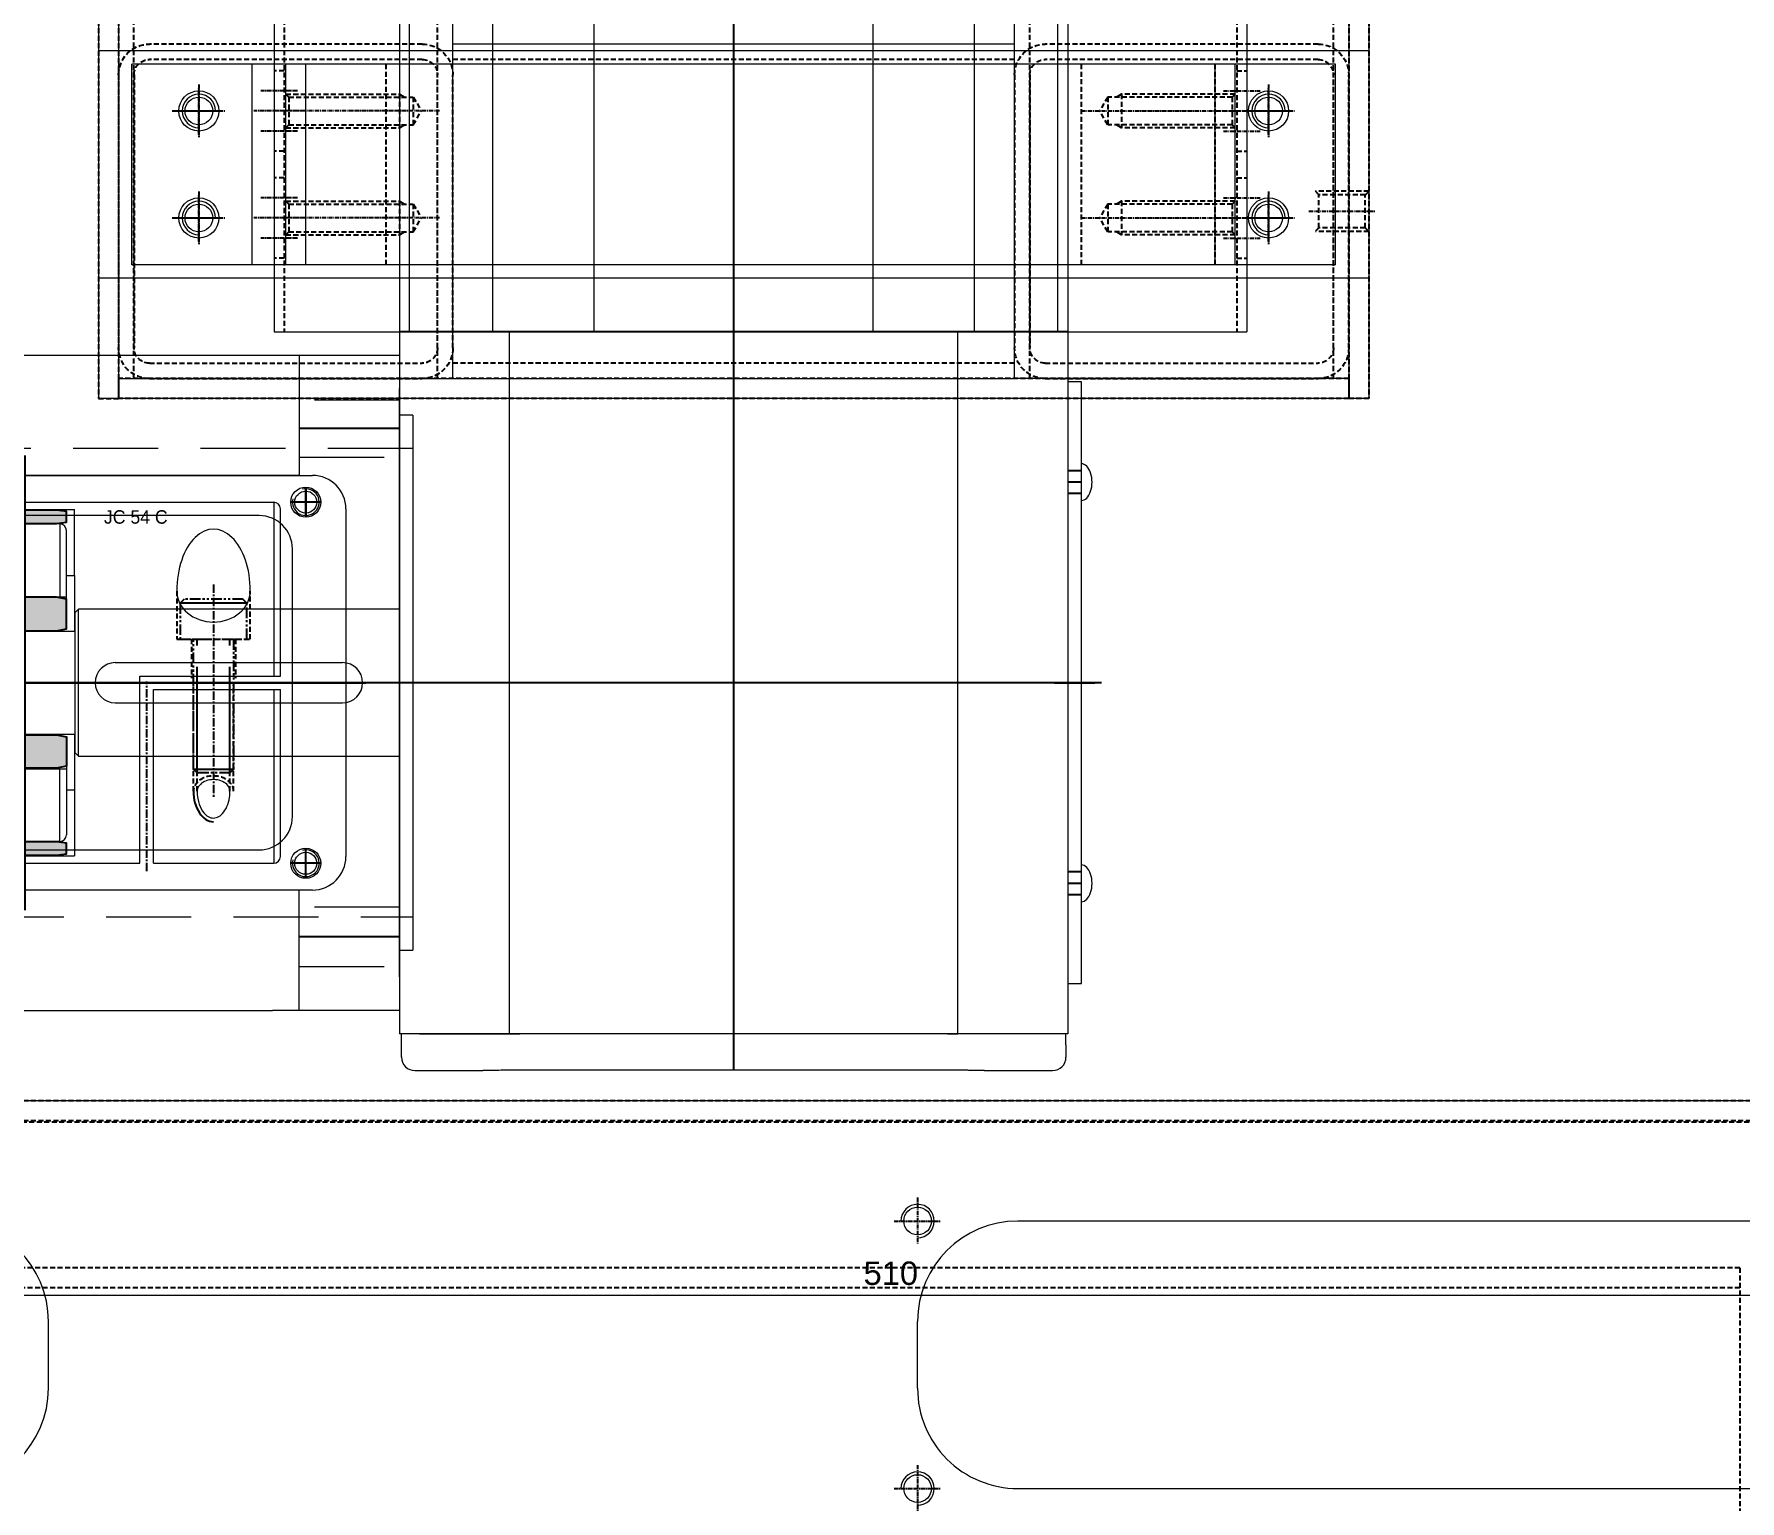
# Model space of a CAD drawing. Header units: millimetres. Extents: x -32759 to 129432, y 390 to 54305.
# Drawn here: x 12254.2 to 12509.4, y 24307.1 to 24526.4 of the extents above; entities that cross this region are included whole.
import ezdxf

# ---------------------------------------------------------------- set-up
doc = ezdxf.new("R2010")
doc.units = ezdxf.units.MM
for name, pattern in [('CENTER', [2, 1.25, -0.25, 0.25, -0.25]), ('DASHED', [19.05, 12.7, -6.35]), ('HIDDEN', [0.375, 0.25, -0.125]), ('PHANTOM2', [31.75, 15.875, -3.175, 3.175, -3.175, 3.175, -3.175])]:
    doc.linetypes.add(name, pattern=pattern)
for name, color, linetype in [('1', 20, 'Continuous'), ('2', 2, 'DASHED'), ('5', 40, 'Continuous'), ('BOM', 6, 'Continuous'), ('CENTER', 1, 'CENTER'), ('CL', 1, 'CENTER'), ('HIDDEN', 2, 'HIDDEN'), ('HL', 2, 'HIDDEN'), ('PHANTOM', 4, 'PHANTOM2'), ('THIN', 3, 'Continuous')]:
    doc.layers.add(name, color=color, linetype=linetype)
doc.layers.add('_BODY', color=7, linetype='Continuous', lineweight=13)
doc.styles.add('H', font='')
doc.styles.get("Standard").update_dxf_attribs({"font": 'arial.ttf'})
doc.styles.get('H').set_extended_font_data('Dotum')
doc.dimstyles.new('AM_ISO$0', dxfattribs={"dimtxt": 3.5, "dimasz": 3.5, "dimexe": 1, "dimexo": 1, "dimgap": 1.5, "dimtad": 1, "dimdsep": 46, "dimtxsty": 'Standard', "dimcen": 0, "dimclrd": 256, "dimclre": 256, "dimclrt": 2, "dimadec": 0, "dimazin": 2, "dimtp": 0.1, "dimtm": 0.1, "dimtfac": 0.71, "dimtdec": 3, "dimtmove": 0, "dimatfit": 3, "dimfxl": 1, "dimlwd": -1, "dimlwe": -1, "dimarcsym": 1})

# ---------------------------------------------------------------- blocks, each defined once
blk = doc.blocks.new('y8ll')
at = {"ltscale": 0.5}
blk.add_line((205707.54, 29814.07), (206532.54, 29814.07), dxfattribs=at)
at = {"layer": 'HL', "ltscale": 3}
blk.add_line((205707.54, 29817.27), (206532.54, 29817.27), dxfattribs=at)
blk = doc.blocks.new('78544')
at = {"color": 0, "rotation": 90}
blk.add_blockref('y8ll', (220713.38, -183563.49), dxfattribs=at)
blk = doc.blocks.new('t7uw3rw')
at = {"ltscale": 0.5}
for p, q in [((207285.87, 18593.09), (206935.87, 18593.09)), ((206935.87, 18593.09), (206935.87, 18518.09)), ((207285.87, 18593.09), (207285.87, 18518.09)), ((206935.87, 18518.09), (207285.87, 18518.09))]:
    blk.add_line(p, q, dxfattribs=at)
at = {"layer": 'HL', "ltscale": 3}
for p, q in [((206935.87, 18589.89), (207285.87, 18589.89)), ((206935.87, 18521.29), (207285.87, 18521.29))]:
    blk.add_line(p, q, dxfattribs=at)
blk = doc.blocks.new('574534')
at = {"rotation": 90}
blk.add_blockref('t7uw3rw', (211506.91, -187631.41), dxfattribs=at)
blk = doc.blocks.new('5673Q')
at = {"ltscale": 0.5}
blk.add_circle((205056.21, 17552.23), 2.07, dxfattribs=at)
at = {"color": 1, "ltscale": 0.5}
blk.add_arc((205056.21, 17552.23), 2.5, 270, 180, dxfattribs=at)
at = {"layer": 'CL', "ltscale": 0.5}
for p, q in [((205056.21, 17555.73), (205056.21, 17548.73)), ((205052.71, 17552.23), (205059.71, 17552.23))]:
    blk.add_line(p, q, dxfattribs=at)
blk = doc.blocks.new('54YR2R2')
at = {"ltscale": 0.5}
for p, q in [((203985.8, 16314.44), (203985.8, 16504.44)), ((205405.8, 16504.44), (203985.8, 16504.44)), ((204003.8, 16314.44), (204003.8, 16504.44)), ((204037.8, 16314.44), (204037.8, 16504.44)), ((205405.8, 16314.44), (203985.8, 16314.44))]:
    blk.add_line(p, q, dxfattribs=at)
for p in [(-1043.41, -1062.79), (-1027.41, -1062.79), (-1043.41, -1222.79), (-1027.41, -1222.79)]:
    blk.add_blockref('5673Q', p)
blk = doc.blocks.new('57WERWR')
at = {"ltscale": 0.5}
for p, q in [((217010.53, 14888.67), (215596.53, 14888.67)), ((215596.53, 14888.67), (215596.53, 14838.67)), ((215596.53, 14838.67), (217010.53, 14838.67))]:
    blk.add_line(p, q, dxfattribs=at)
at = {"layer": 'HL', "ltscale": 3}
for p, q in [((215596.53, 14886.37), (217010.53, 14886.37)), ((215596.53, 14840.97), (217010.53, 14840.97))]:
    blk.add_line(p, q, dxfattribs=at)
blk = doc.blocks.new('57WTEWR')
at = {"ltscale": 0.5}
for p, q in [((207561.59, 18318.75), (207477.59, 18318.75)), ((207477.59, 18318.75), (207477.59, 18268.75)), ((207561.59, 18318.75), (207561.59, 18268.75)), ((207477.59, 18268.75), (207561.59, 18268.75))]:
    blk.add_line(p, q, dxfattribs=at)
at = {"layer": 'HL', "ltscale": 3}
for p, q in [((207477.59, 18316.45), (207561.59, 18316.45)), ((207477.59, 18271.05), (207561.59, 18271.05))]:
    blk.add_line(p, q, dxfattribs=at)
blk = doc.blocks.new('56e43')
at = {"layer": 'HL', "ltscale": 3}
for p, q in [((237551.98, 2183.25), (237592.78, 2183.25)), ((237551.98, 2180.95), (237592.78, 2180.95)), ((237547.38, 2137.85), (237547.38, 2178.65)), ((237549.68, 2137.85), (237549.68, 2178.65)), ((237595.08, 2178.65), (237595.08, 2137.85)), ((237597.38, 2178.65), (237597.38, 2137.85)), ((237592.78, 2135.55), (237551.98, 2135.55)), ((237592.78, 2133.25), (237551.98, 2133.25))]:
    blk.add_line(p, q, dxfattribs=at)
for centre, radius, start, end in [((237551.98, 2178.65), 4.6, 90, 180), ((237592.78, 2178.65), 4.6, 0, 90), ((237551.98, 2178.65), 2.3, 90, 180), ((237592.78, 2178.65), 2.3, 0, 90), ((237551.98, 2137.85), 4.6, 180, 270), ((237551.98, 2137.85), 2.3, 180, 270), ((237592.78, 2137.85), 4.6, 270, 0), ((237592.78, 2137.85), 2.3, 270, 0)]:
    blk.add_arc(centre, radius, start, end, dxfattribs=at)
blk = doc.blocks.new('R6UERE')
at = {"layer": 'HL', "ltscale": 3}
for p, q in [((203985.8, 14654.93), (203985.8, 14657.93)), ((205405.8, 14657.93), (203985.8, 14657.93)), ((205405.8, 14654.93), (203985.8, 14654.93))]:
    blk.add_line(p, q, dxfattribs=at)
blk = doc.blocks.new('ETYWQQR')
at = {"layer": 'HL', "ltscale": 3}
for p, q in [((205745.26, 14654.93), (205745.26, 14657.93)), ((205745.26, 14657.93), (205929.26, 14657.93)), ((205929.26, 14654.93), (205929.26, 14657.93)), ((205745.26, 14654.93), (205929.26, 14654.93))]:
    blk.add_line(p, q, dxfattribs=at)
blk = doc.blocks.new('yiwerw')
at = {"layer": 'CL', "ltscale": 0.5}
blk.add_line((240924.09, 36676.37), (240914.09, 36676.37), dxfattribs=at)
at = {"layer": 'HL', "ltscale": 3}
for p, q in [((240915.09, 36679.37), (240915.63, 36678.83)), ((240915.09, 36679.37), (240923.09, 36679.37)), ((240915.63, 36678.83), (240915.63, 36673.92)), ((240915.63, 36678.83), (240922.55, 36678.83)), ((240922.55, 36678.83), (240923.09, 36679.37)), ((240922.55, 36678.83), (240922.55, 36673.92)), ((240915.09, 36673.37), (240915.63, 36673.92)), ((240915.63, 36673.92), (240922.55, 36673.92)), ((240922.55, 36673.92), (240923.09, 36673.37)), ((240915.09, 36673.37), (240923.09, 36673.37))]:
    blk.add_line(p, q, dxfattribs=at)
blk = doc.blocks.new('56WERWER')
at = {"rotation": 90}
blk.add_blockref('yiwerw', (240690.17, -226260.16), dxfattribs=at)
blk.add_blockref('R6UERE', (0, 0))
blk = doc.blocks.new('56ERQR')
for name, p in [('54YR2R2', (0, -193.75)), ('57WERWR', (-11607.74, 1419.03)), ('56WERWER', (0, 1465.76))]:
    blk.add_blockref(name, p)
at = {"xscale": -1, "rotation": 180}
for name, p in [('R6UERE', (0, 30965.62)), ('57WERWR', (-11607.74, 31012.36))]:
    blk.add_blockref(name, p, dxfattribs=at)
at = {"rotation": 90}
for name, p in [('ETYWQQR', (218643.73, -189621.57)), ('57WTEWR', (222307.54, -191303.9))]:
    blk.add_blockref(name, p, dxfattribs=at)
at = {"color": 0, "xscale": -1}
for p in [(441586.17, 14124.44), (441586.17, 13990.44)]:
    blk.add_blockref('56e43', p, dxfattribs=at)
blk = doc.blocks.new('t8reey')
at = {"layer": 'CL', "ltscale": 0.5}
blk.add_line((315050.84, 26049.8), (315025.84, 26049.8), dxfattribs=at)
at = {"layer": 'HL', "ltscale": 3}
for p, q in [((315027.84, 26052.3), (315028.27, 26051.87)), ((315027.84, 26052.3), (315044.84, 26052.3)), ((315044.84, 26052.3), (315044.84, 26047.3)), ((315044.84, 26052.3), (315045.59, 26051.87)), ((315028.27, 26051.87), (315028.27, 26047.73)), ((315028.27, 26051.87), (315046.9, 26051.87)), ((315046.9, 26051.87), (315046.9, 26047.73)), ((315046.9, 26051.87), (315048.1, 26049.8)), ((315046.9, 26047.73), (315048.1, 26049.8)), ((315027.84, 26047.3), (315028.27, 26047.73)), ((315027.84, 26047.3), (315044.84, 26047.3)), ((315028.27, 26047.73), (315046.9, 26047.73)), ((315044.84, 26047.3), (315045.59, 26047.73))]:
    blk.add_line(p, q, dxfattribs=at)
blk = doc.blocks.new('ue4tet')
at = {"ltscale": 0.5}
blk.add_circle((255364.4, 53641.82), 3, dxfattribs=at)
at = {"layer": 'CL', "ltscale": 0.5}
for p, q in [((255364.4, 53637.85), (255364.4, 53645.8)), ((255368.37, 53641.82), (255360.42, 53641.82))]:
    blk.add_line(p, q, dxfattribs=at)
blk = doc.blocks.new('iee')
at = {"ltscale": 0.5}
for p, q in [((255199.4, 53648.82), (255199.4, 53618.82)), ((255199.4, 53648.82), (255379.4, 53648.82)), ((255214.4, 53648.82), (255214.4, 53618.82)), ((255217.4, 53648.82), (255217.4, 53618.82)), ((255353.4, 53648.82), (255353.4, 53618.82)), ((255356.4, 53648.82), (255356.4, 53618.82)), ((255361.4, 53648.82), (255361.4, 53618.82)), ((255379.4, 53648.82), (255379.4, 53618.82)), ((255199.4, 53618.82), (255379.4, 53618.82))]:
    blk.add_line(p, q, dxfattribs=at)
at = {"layer": 'HL', "ltscale": 3}
for p, q in [((255217.4, 53648.82), (255217.4, 53618.82)), ((255237.4, 53648.82), (255237.4, 53618.82)), ((255341.4, 53648.82), (255341.4, 53618.82))]:
    blk.add_line(p, q, dxfattribs=at)
for p in [(-155, 0), (5, 0), (-155, -16), (5, -16)]:
    blk.add_blockref('ue4tet', p)
at = {"xscale": -1, "rotation": 180}
for p in [(-59813.44, 79691.62), (-59813.44, 79675.62)]:
    blk.add_blockref('t8reey', p, dxfattribs=at)
at = {"rotation": 180}
for p in [(570384.23, 79691.62), (570384.23, 79675.62)]:
    blk.add_blockref('t8reey', p, dxfattribs=at)
blk = doc.blocks.new('A$C07ED7985')
at = {"color": 6, "linetype": 'Continuous', "lineweight": 15}
for p, q in [((9, 120), (9, 118)), ((9, 120), (89, 120)), ((89, 118), (89, 120)), ((0, 103), (0, 118)), ((0, 118), (5, 118)), ((93, 118), (5, 118)), ((93, 118), (98, 118)), ((98, 118), (98, 103)), ((0, 103), (5, 103)), ((0, 99), (0, 103)), ((5, 103), (18, 103)), ((18, 103), (18, 20)), ((93, 103), (80, 103)), ((80, 103), (80, 20)), ((98, 103), (93, 103)), ((98, 103), (98, 99)), ((69, 102), (29, 102)), ((0, 24), (0, 99)), ((24, 97), (24, 27)), ((74, 27), (74, 97)), ((98, 24), (98, 99)), ((0, 20), (0, 24)), ((98, 24), (98, 20)), ((29, 22), (69, 22)), ((0, 5), (0, 20)), ((5, 20), (0, 20)), ((18, 20), (5, 20)), ((80, 20), (93, 20)), ((93, 20), (98, 20)), ((98, 20), (98, 5)), ((5, 5), (0, 5)), ((93, 5), (5, 5)), ((98, 5), (93, 5))]:
    blk.add_line(p, q, dxfattribs=at)
for centre in [(22, 104), (76, 104), (22, 20), (76, 20)]:
    blk.add_circle(centre, 1.65, dxfattribs=at)
for centre, start, end in [((29, 97), 90, 180), ((69, 97), 0, 90), ((29, 27), 180, 270), ((69, 27), 270, 0)]:
    blk.add_arc(centre, 5, start, end, dxfattribs=at)
at = {"layer": '1'}
for p, q in [((49, 125), (49, 0)), ((11, 118), (11, 103)), ((87, 118), (87, 103)), ((22, 106), (22, 102)), ((76, 106), (76, 102)), ((24, 104), (20, 104)), ((78, 104), (74, 104)), ((22, 22), (22, 18)), ((76, 22), (76, 18)), ((24, 20), (20, 20)), ((78, 20), (74, 20))]:
    blk.add_line(p, q, dxfattribs=at)
at = {"layer": '2', "lineweight": 0}
for p, q in [((14, 120), (14, 17)), ((84, 17), (84, 120)), ((6.75, 118), (6.75, 103)), ((15.25, 103), (15.25, 118)), ((82.55, 118), (82.55, 103)), ((91.45, 103), (91.45, 118)), ((89, 17), (9, 17)), ((9, 17), (9, 5)), ((89, 5), (89, 17))]:
    blk.add_line(p, q, dxfattribs=at)
at = {"layer": '5', "lineweight": 0}
for centre in [(22, 104), (76, 104), (22, 20), (76, 20)]:
    blk.add_arc(centre, 2, 255, 195, dxfattribs=at)
blk = doc.blocks.new('A$C09315D85')
at = {"color": 3}
for p, q in [((8, 65), (94, 65)), ((3, 8), (3, 60)), ((99, 60), (99, 8)), ((94, 3), (8, 3))]:
    blk.add_line(p, q, dxfattribs=at)
for centre in [(9, 61), (93, 61), (9, 7), (93, 7)]:
    blk.add_circle(centre, 2.25, dxfattribs=at)
for centre, start, end in [((8, 60), 90, 180), ((94, 60), 0, 90), ((8, 8), 180, 270), ((94, 8), 270, 0)]:
    blk.add_arc(centre, 5, start, end, dxfattribs=at)
at = {"layer": '1'}
for p, q in [((51, 68), (51, 0)), ((9, 63.25), (9, 58.75)), ((93, 63.25), (93, 58.75)), ((6.75, 61), (11.25, 61)), ((95.25, 61), (90.75, 61)), ((102, 34), (0, 34)), ((9, 4.75), (9, 9.25)), ((93, 4.75), (93, 9.25)), ((6.75, 7), (11.25, 7)), ((95.25, 7), (90.75, 7))]:
    blk.add_line(p, q, dxfattribs=at)
blk = doc.blocks.new('JO COUPLING_JC54C')
at = {"linetype": 'Continuous'}
h = blk.add_hatch(color=2, dxfattribs=at)
h.paths.add_polyline_path([(14480.63, 1925.81), (14479.13, 1925.61), (14479.13, 1924.01), (14480.63, 1923.81), (14491.63, 1923.81), (14493.13, 1924.01), (14493.13, 1925.61), (14491.63, 1925.81)])
h.paths.add_polyline_path([(14480.63, 1912.78), (14479.13, 1912.48), (14479.13, 1908.08), (14480.63, 1907.78), (14491.63, 1907.78), (14493.13, 1908.08), (14493.13, 1912.48), (14491.63, 1912.78)])
h.paths.add_polyline_path([(14491.63, 1887.22), (14493.13, 1887.52), (14493.13, 1891.92), (14491.63, 1892.22), (14480.63, 1892.22), (14479.13, 1891.92), (14479.13, 1887.52), (14480.63, 1887.22)])
h.paths.add_polyline_path([(14480.63, 1876.19), (14479.13, 1875.99), (14479.13, 1874.39), (14480.63, 1874.19), (14491.63, 1874.19), (14493.13, 1874.39), (14493.13, 1875.99), (14491.63, 1876.19)])
for p, q in [((14448.13, 1927), (14448.13, 1900)), ((14477.93, 1927), (14448.13, 1927)), ((14477.93, 1923.74), (14477.93, 1927)), ((14480.13, 1927), (14480.13, 1925.88)), ((14480.13, 1927), (14524.13, 1927)), ((14524.13, 1927), (14524.13, 1901)), ((14447.13, 1900), (14447.13, 1926)), ((14479.13, 1923.74), (14479.13, 1926)), ((14479.13, 1925.88), (14494.33, 1925.88)), ((14494.33, 1916.04), (14494.33, 1925.88)), ((14525.13, 1901), (14525.13, 1926)), ((14492.13, 1923.74), (14477.93, 1923.74)), ((14492.13, 1923.74), (14492.13, 1912.86)), ((14493.13, 1912.49), (14493.13, 1922.74)), ((14493.13, 1916.04), (14494.33, 1916.04)), ((14494.33, 1916.04), (14494.33, 1907.69)), ((14477.93, 1912.86), (14493.13, 1912.86)), ((14477.93, 1909.52), (14477.93, 1912.86)), ((14477.93, 1909.52), (14477.93, 1900)), ((14479.13, 1909.52), (14477.93, 1909.52)), ((14479.13, 1893.31), (14479.13, 1906.69)), ((14480.13, 1907.69), (14494.33, 1907.69)), ((14504.13, 1873), (14504.13, 1901)), ((14504.13, 1901), (14525.13, 1901)), ((14447.13, 1874), (14447.13, 1900)), ((14448.13, 1900), (14448.13, 1873)), ((14477.93, 1890.48), (14477.93, 1900)), ((14506.13, 1873), (14506.13, 1899)), ((14506.13, 1899), (14525.13, 1899)), ((14524.13, 1899), (14524.13, 1873)), ((14525.13, 1874), (14525.13, 1899)), ((14480.13, 1892.31), (14494.33, 1892.31)), ((14494.33, 1892.31), (14494.33, 1883.96)), ((14477.93, 1890.48), (14477.93, 1887.14)), ((14479.13, 1890.48), (14477.93, 1890.48)), ((14477.93, 1887.14), (14493.13, 1887.14)), ((14492.13, 1876.26), (14492.13, 1887.14)), ((14493.13, 1887.52), (14493.13, 1877.26)), ((14493.13, 1883.96), (14494.33, 1883.96)), ((14494.33, 1883.96), (14494.33, 1874.12)), ((14492.13, 1876.26), (14477.93, 1876.26)), ((14477.93, 1876.26), (14477.93, 1873)), ((14479.13, 1876.26), (14479.13, 1874)), ((14477.93, 1873), (14448.13, 1873)), ((14479.13, 1874.12), (14494.33, 1874.12)), ((14480.13, 1874.12), (14480.13, 1873)), ((14480.13, 1873), (14504.13, 1873)), ((14506.13, 1873), (14524.13, 1873))]:
    blk.add_line(p, q, dxfattribs=at)
for centre, start, end in [((14448.13, 1926), 90, 180), ((14480.13, 1926), 90, 180), ((14524.13, 1926), 0, 90), ((14492.13, 1922.74), 0, 90), ((14480.13, 1906.69), 90, 180), ((14480.13, 1893.31), 180, 270), ((14492.13, 1877.26), 270, 0), ((14448.13, 1874), 180, 270), ((14480.13, 1874), 180, 270), ((14524.13, 1874), 270, 0)]:
    blk.add_arc(centre, 1, start, end, dxfattribs=at)
at = {"ltscale": 0.1}
for major_axis, ratio, start_param, end_param in [((0, 9.27), 0.593441, 4.712389, 7.853982), ((5.5, 0), 0.842543, 3.141593, 6.283185)]:
    blk.add_ellipse((14515.13, 1913.71), major_axis=major_axis, ratio=ratio, start_param=start_param, end_param=end_param, dxfattribs=at)
for points, knots in [([(14517.59, 1883.78), (14517.59, 1884.01), (14517.52, 1884.25), (14517.23, 1884.71), (14517.01, 1884.92), (14516.43, 1885.27), (14516.08, 1885.4), (14515.33, 1885.53), (14514.93, 1885.53), (14514.18, 1885.4), (14513.83, 1885.27), (14513.25, 1884.92), (14513.03, 1884.7), (14512.74, 1884.25), (14512.67, 1884.01), (14512.67, 1883.78)], [0, 0, 0, 0, 0.449017, 0.449017, 0.898034, 0.898034, 1.347051, 1.347051, 1.796068, 1.796068, 2.245085, 2.245085, 2.694102, 2.694102, 3.141593, 3.141593, 3.141593, 3.141593]), ([(14512.67, 1883.78), (14512.67, 1883.41), (14512.71, 1883.04), (14512.87, 1882.1), (14513.06, 1881.57), (14513.54, 1880.68), (14513.84, 1880.34), (14514.41, 1879.92), (14514.67, 1879.81), (14515.2, 1879.74), (14515.46, 1879.78), (14515.98, 1880), (14516.25, 1880.19), (14516.74, 1880.73), (14516.96, 1881.08), (14517.32, 1881.89), (14517.45, 1882.36), (14517.57, 1883.15), (14517.59, 1883.47), (14517.59, 1883.78)], [1.570796, 1.570796, 1.570796, 1.570796, 1.836657, 1.836657, 2.264653, 2.264653, 2.692649, 2.692649, 3.051779, 3.051779, 3.41091, 3.41091, 3.77004, 3.77004, 4.12917, 4.12917, 4.488301, 4.488301, 4.712389, 4.712389, 4.712389, 4.712389])]:
    blk.add_open_spline(points, degree=3, knots=knots, dxfattribs=at)
at = {"layer": 'BOM', "linetype": 'Continuous'}
for points in [[(14480.63, 1923.81), (14491.63, 1923.81), (14493.13, 1924.01), (14493.13, 1925.61), (14491.63, 1925.81), (14480.63, 1925.81), (14479.13, 1925.61), (14479.13, 1924.01)], [(14480.63, 1907.78), (14491.63, 1907.78), (14493.13, 1908.08), (14493.13, 1912.48), (14491.63, 1912.78), (14480.63, 1912.78), (14479.13, 1912.48), (14479.13, 1908.08)], [(14480.63, 1892.22), (14491.63, 1892.22), (14493.13, 1891.92), (14493.13, 1887.52), (14491.63, 1887.22), (14480.63, 1887.22), (14479.13, 1887.52), (14479.13, 1891.92)], [(14480.63, 1874.19), (14491.63, 1874.19), (14493.13, 1874.39), (14493.13, 1875.99), (14491.63, 1876.19), (14480.63, 1876.19), (14479.13, 1875.99), (14479.13, 1874.39)]]:
    blk.add_lwpolyline(points, close=True, dxfattribs=at)
at = {"layer": 'CENTER'}
for p, q in [((14457.13, 1914.71), (14457.13, 1882.78)), ((14515.13, 1914.71), (14515.13, 1882.78))]:
    blk.add_line(p, q, dxfattribs=at)
at = {"layer": 'CENTER', "linetype": 'CENTER'}
for p, q in [((14496.79, 1900), (14443.47, 1900)), ((14467.13, 1871.8), (14467.13, 1900.2)), ((14475.47, 1900), (14528.79, 1900)), ((14505.13, 1871.8), (14505.13, 1900.2))]:
    blk.add_line(p, q, dxfattribs=at)
at = {"layer": 'HIDDEN', "ltscale": 3}
for p, q in [((14451.63, 1906.5), (14451.63, 1913.71)), ((14462.63, 1913.71), (14462.63, 1906.5)), ((14509.63, 1913.71), (14509.63, 1906.5)), ((14520.63, 1906.5), (14520.63, 1913.71)), ((14462.63, 1906.5), (14451.63, 1906.5)), ((14453.83, 1906.5), (14453.83, 1900.7)), ((14460.43, 1906.5), (14460.43, 1900.7)), ((14509.63, 1906.5), (14520.63, 1906.5)), ((14511.83, 1906.5), (14511.83, 1900.7)), ((14518.43, 1906.5), (14518.43, 1900.7)), ((14468.13, 1901), (14447.13, 1901)), ((14468.13, 1873), (14468.13, 1901)), ((14466.13, 1899), (14447.13, 1899)), ((14454.13, 1883.78), (14454.13, 1899.7)), ((14454.67, 1883.78), (14454.67, 1899.7)), ((14459.59, 1883.78), (14459.59, 1899.7)), ((14460.13, 1883.78), (14460.13, 1899.7)), ((14466.13, 1873), (14466.13, 1899)), ((14512.13, 1883.78), (14512.13, 1899.7)), ((14512.67, 1883.78), (14512.67, 1899.7)), ((14517.59, 1883.78), (14517.59, 1899.7)), ((14518.13, 1883.78), (14518.13, 1899.7))]:
    blk.add_line(p, q, dxfattribs=at)
at = {"layer": 'HIDDEN', "ltscale": 3, "extrusion": (0, 0, -1)}
for centre, major_axis, ratio, start_param, end_param in [((14457.13, 1913.71), (0, 9.27), 0.593441, 4.712389, 7.853982), ((14457.13, 1913.71), (-5.5, 0), 0.842543, 3.141593, 6.283185), ((14457.13, 1883.78), (3, 0), 0.759338, 3.141593, 6.283185), ((14457.13, 1883.78), (0, 4.56), 0.658468, 1.570796, 3.141593)]:
    blk.add_ellipse(centre, major_axis=major_axis, ratio=ratio, start_param=start_param, end_param=end_param, dxfattribs=at)
at = {"layer": 'HIDDEN', "ltscale": 3}
blk.add_ellipse((14515.13, 1883.78), major_axis=(-3, 0), ratio=0.759338, start_param=3.141593, end_param=6.283185, dxfattribs=at)
for points, knots in [([(14454.67, 1883.78), (14454.67, 1884.01), (14454.74, 1884.25), (14455.03, 1884.71), (14455.25, 1884.92), (14455.83, 1885.27), (14456.18, 1885.4), (14456.93, 1885.53), (14457.33, 1885.53), (14458.08, 1885.4), (14458.44, 1885.27), (14459.01, 1884.92), (14459.23, 1884.7), (14459.52, 1884.25), (14459.59, 1884.01), (14459.59, 1883.78)], [0, 0, 0, 0, 0.449017, 0.449017, 0.898034, 0.898034, 1.347051, 1.347051, 1.796068, 1.796068, 2.245085, 2.245085, 2.694102, 2.694102, 3.141593, 3.141593, 3.141593, 3.141593]), ([(14459.59, 1883.78), (14459.59, 1883.41), (14459.56, 1883.04), (14459.39, 1882.1), (14459.21, 1881.57), (14458.72, 1880.68), (14458.42, 1880.34), (14457.85, 1879.92), (14457.59, 1879.81), (14457.07, 1879.74), (14456.81, 1879.78), (14456.28, 1880), (14456.01, 1880.19), (14455.52, 1880.73), (14455.3, 1881.08), (14454.95, 1881.89), (14454.82, 1882.36), (14454.7, 1883.15), (14454.67, 1883.47), (14454.67, 1883.78)], [1.570796, 1.570796, 1.570796, 1.570796, 1.836657, 1.836657, 2.264653, 2.264653, 2.692649, 2.692649, 3.051779, 3.051779, 3.41091, 3.41091, 3.77004, 3.77004, 4.12917, 4.12917, 4.488301, 4.488301, 4.712389, 4.712389, 4.712389, 4.712389])]:
    blk.add_open_spline(points, degree=3, knots=knots, dxfattribs=at)
at = {"layer": 'PHANTOM'}
for p, q in [((14520.13, 1911.9), (14510.13, 1911.9)), ((14512.67, 1886.5), (14512.67, 1906.5)), ((14517.59, 1886.5), (14517.59, 1906.5)), ((14518.13, 1887.04), (14512.13, 1887.04))]:
    blk.add_line(p, q, dxfattribs=at)
at = {"layer": 'PHANTOM', "ltscale": 0.1}
blk.add_lwpolyline([(14520.13, 1906.5), (14520.13, 1911.9), (14519.53, 1912.5), (14510.73, 1912.5), (14510.13, 1911.9), (14510.13, 1906.5)], close=True, dxfattribs=at)
blk.add_lwpolyline([(14518.13, 1906.5), (14518.13, 1887.04), (14517.59, 1886.5), (14512.67, 1886.5), (14512.13, 1887.04), (14512.13, 1906.5)], dxfattribs=at)
at = {"layer": 'THIN', "ltscale": 0.1}
blk.add_ellipse((14515.13, 1883.78), major_axis=(0, 4.56), ratio=0.658468, start_param=1.570796, end_param=3.141593, dxfattribs=at)
at = {"style": 'H'}
blk.add_text('JC 54 C', height=2.016, dxfattribs=at).set_placement((14498.74, 1923.78))
blk = doc.blocks.new('y8w3rww')
at = {"color": 0}
for p, q in [((215989.87, 51957.31), (215989.37, 51956.81)), ((215989.37, 51956.81), (215989.37, 51908.81)), ((215989.37, 51956.81), (216000.37, 51956.81)), ((215989.87, 51957.31), (216000.37, 51957.31)), ((216000.37, 51957.31), (216010.87, 51957.31)), ((216000.37, 51956.81), (216011.37, 51956.81)), ((216011.37, 51956.81), (216010.87, 51957.31)), ((216011.37, 51908.81), (216011.37, 51956.81)), ((215997.37, 51951.31), (215997.37, 51917.31)), ((216003.37, 51951.31), (216003.37, 51917.31)), ((215947.87, 51808.81), (215947.87, 51908.81)), ((216052.87, 51908.81), (215947.87, 51908.81)), ((216052.87, 51808.81), (216052.87, 51908.81)), ((215947.87, 51892.35), (216052.87, 51892.35)), ((215947.87, 51825.27), (216052.87, 51825.27)), ((216052.87, 51808.81), (215947.87, 51808.81)), ((216045.37, 51808.81), (215955.37, 51808.81)), ((215955.37, 51808.81), (215955.37, 51806.81)), ((216045.37, 51806.81), (216045.37, 51808.81)), ((215955.37, 51806.81), (216045.37, 51806.81))]:
    blk.add_line(p, q, dxfattribs=at)
at = {"color": 0, "linetype": 'Continuous', "lineweight": 15}
for p, q in [((215946.23, 51908.51), (215947.87, 51908.51)), ((215947.87, 51905.81), (215947.87, 51908.51)), ((217517.87, 51908.81), (216052.87, 51908.81)), ((215942.37, 51906.51), (215942.37, 51896.31)), ((215947.87, 51905.81), (215947.87, 51892.35)), ((215947.87, 51892.35), (215947.87, 51890.81)), ((215947.87, 51826.82), (215947.87, 51890.81)), ((215942.45, 51830.31), (215942.45, 51887.31)), ((215947.87, 51826.82), (215947.87, 51825.27)), ((215947.87, 51811.81), (215947.87, 51825.27)), ((215942.37, 51821.32), (215942.37, 51811.11)), ((215947.87, 51809.11), (215947.87, 51811.81)), ((215946.23, 51809.11), (215947.87, 51809.11)), ((216052.87, 51810.31), (216052.87, 51808.81)), ((217517.87, 51808.81), (216052.87, 51808.81))]:
    blk.add_line(p, q, dxfattribs=at)
at = {"color": 0, "ltscale": 0.5}
for p, q in [((216052.87, 51907.31), (216457.87, 51907.31)), ((216052.87, 51894.81), (216457.87, 51894.81)), ((216052.87, 51879.66), (216457.87, 51879.66)), ((216052.87, 51837.96), (216457.87, 51837.96)), ((216052.87, 51822.81), (216457.87, 51822.81)), ((216052.87, 51810.31), (216457.87, 51810.31))]:
    blk.add_line(p, q, dxfattribs=at)
at = {"color": 0}
for centre, start, end in [((216000.37, 51951.31), 90, 180), ((216000.37, 51951.31), 0, 90), ((216000.37, 51917.31), 180, 270), ((216000.37, 51917.31), 270, 0)]:
    blk.add_arc(centre, 3, start, end, dxfattribs=at)
at = {"color": 0, "linetype": 'Continuous', "lineweight": 15}
for centre, start, end in [((215944.37, 51906.51), 89.9998, 180.17), ((215944.37, 51811.11), 180.1122, 270.0001)]:
    blk.add_arc(centre, 2, start, end, dxfattribs=at)
for centre in [(215970.37, 51806.81), (216030.37, 51806.81)]:
    blk.add_ellipse(centre, major_axis=(-2.75, 0), ratio=0.581818, start_param=0, end_param=3.141593)
for points, knots in [([(215944.41, 51908.51), (215944.4, 51908.51), (215944.37, 51908.51), (215944.65, 51908.51), (215945.23, 51908.51), (215945.9, 51908.51), (215946.23, 51908.51)], [0, 0, 0, 0, 0.124608, 0.416456, 0.708154, 1, 1, 1, 1]), ([(215942.45, 51887.31), (215942.45, 51887.9), (215942.44, 51888.49), (215942.44, 51889.63), (215942.44, 51890.21), (215942.43, 51891.29), (215942.43, 51891.8), (215942.42, 51892.54), (215942.42, 51892.78), (215942.41, 51893.23), (215942.41, 51893.45), (215942.4, 51894.07), (215942.4, 51894.45), (215942.39, 51895.11), (215942.39, 51895.39), (215942.38, 51895.73), (215942.38, 51895.83), (215942.38, 51896), (215942.37, 51896.07), (215942.37, 51896.25), (215942.37, 51896.31), (215942.37, 51896.31)], [0, 0, 0, 0, 0.125, 0.125, 0.25, 0.25, 0.375, 0.375, 0.4375, 0.4375, 0.5, 0.5, 0.625, 0.625, 0.75, 0.75, 0.8125, 0.8125, 0.875, 0.875, 1, 1, 1, 1]), ([(215942.37, 51821.31), (215942.37, 51821.31), (215942.37, 51821.37), (215942.37, 51821.55), (215942.38, 51821.62), (215942.38, 51821.79), (215942.38, 51821.89), (215942.39, 51822.23), (215942.39, 51822.51), (215942.4, 51823), (215942.4, 51823.18), (215942.4, 51823.55), (215942.41, 51823.75), (215942.41, 51824.38), (215942.42, 51824.84), (215942.43, 51825.82), (215942.43, 51826.34), (215942.44, 51827.15), (215942.44, 51827.43), (215942.44, 51827.99), (215942.44, 51828.56), (215942.44, 51829.14), (215942.44, 51829.72), (215942.45, 51830.02), (215942.45, 51830.31)], [0, 0, 0, 0, 0.125, 0.125, 0.1875, 0.1875, 0.25, 0.25, 0.375, 0.375, 0.4375, 0.4375, 0.5, 0.5, 0.625, 0.625, 0.75, 0.75, 0.8125, 0.8125, 0.875, 0.9375, 0.9375, 1, 1, 1, 1]), ([(215946.23, 51809.11), (215945.96, 51809.11), (215945.42, 51809.11), (215944.86, 51809.11), (215944.51, 51809.11), (215944.35, 51809.11), (215944.39, 51809.11), (215944.39, 51809.11)], [0, 0, 0, 0, 0.234016, 0.468032, 0.702353, 0.936674, 1, 1, 1, 1])]:
    blk.add_open_spline(points, degree=3, knots=knots, dxfattribs=at)
at = {"layer": '1', "color": 2}
for p, q in [((216000.37, 51803.81), (216000.37, 51913.81)), ((215942.37, 51858.81), (216058.37, 51858.81)), ((216042.87, 51858.81), (217523.29, 51858.81))]:
    blk.add_line(p, q, dxfattribs=at)
at = {"layer": '1', "ltscale": 5}
for p, q in [((215970.37, 51806.81), (215970.37, 51808.81)), ((216030.37, 51806.81), (216030.37, 51808.81))]:
    blk.add_line(p, q, dxfattribs=at)
at = {"layer": '1'}
blk.add_line((216000.37, 51810.81), (216000.37, 51804.81), dxfattribs=at)
at = {"layer": '2', "ltscale": 5}
for p, q in [((215968.67, 51806.81), (215968.67, 51808.81)), ((215972.07, 51806.81), (215972.07, 51808.81)), ((216028.67, 51806.81), (216028.67, 51808.81)), ((216032.07, 51806.81), (216032.07, 51808.81))]:
    blk.add_line(p, q, dxfattribs=at)
at = {"color": 0}
for name, p, rotation in [('A$C07ED7985', (216049.37, 52026.81), 180), ('A$C09315D85', (216034.37, 51913.81), 90)]:
    blk.add_blockref(name, p, dxfattribs=dict(at, rotation=rotation))
at = {"color": 211, "rotation": 270}
blk.add_blockref('JO COUPLING_JC54C', (214100.37, 66451.74), dxfattribs=at)
blk = doc.blocks.new('tyrter')
at = {"layer": 'CL', "ltscale": 0.5}
for p, q in [((253144.46, 53623.4), (253144.46, 53617.9)), ((253147.46, 53624.4), (253147.46, 53616.9)), ((253150.46, 53623.4), (253150.46, 53617.9))]:
    blk.add_line(p, q, dxfattribs=at)
at = {"layer": 'HL', "ltscale": 3}
for p, q in [((253141.46, 53621.4), (253141.46, 53619.9)), ((253153.46, 53621.4), (253153.46, 53619.9))]:
    blk.add_line(p, q, dxfattribs=at)
blk = doc.blocks.new('8otwte')
at = {"ltscale": 0.5}
for p, q in [((211816.47, 49789.14), (211816.47, 49643.64)), ((213216.47, 49789.14), (211816.47, 49789.14)), ((213216.47, 49643.64), (211816.47, 49643.64))]:
    blk.add_line(p, q, dxfattribs=at)
at = {"layer": 'HL', "ltscale": 3}
for p, q in [((213216.47, 49787.64), (211816.47, 49787.64)), ((213216.47, 49645.14), (211816.47, 49645.14))]:
    blk.add_line(p, q, dxfattribs=at)
at = {"xscale": -1, "rotation": 180}
for p in [(-41313.98, 103409.04), (-41297.98, 103409.04)]:
    blk.add_blockref('tyrter', p, dxfattribs=at)
for p in [(-41313.98, -3976.26), (-41297.98, -3976.26)]:
    blk.add_blockref('tyrter', p)
blk = doc.blocks.new('68w3rwt')
at = {"color": 0}
blk.add_blockref('y8w3rww', (-592.39, 2511.28), dxfattribs=at)
at = {"rotation": 90}
blk.add_blockref('iee', (269119.3, -200919.31), dxfattribs=at)
blk.add_blockref('8otwte', (3644, 4649.7))
blk = doc.blocks.new('*D1579')
at = {"linetype": 'ByBlock', "ltscale": 0.5, "transparency": 16777216}
for p, q in [((260471.27, 137012.87), (260471.27, 137058.8)), ((260981.27, 137012.87), (260981.27, 137058.8)), ((260474.77, 137057.8), (260977.77, 137057.8))]:
    blk.add_line(p, q, dxfattribs=at)
at = {"ltscale": 0.5, "transparency": 16777216}
for points in [[(260474.77, 137058.38), (260474.77, 137057.22), (260471.27, 137057.8)], [(260977.77, 137058.38), (260977.77, 137057.22), (260981.27, 137057.8)]]:
    blk.add_solid(points, dxfattribs=at)
at = {"layer": 'Defpoints', "color": 0, "ltscale": 0.5, "transparency": 16777216}
for p in [(260981.27, 137057.8), (260471.27, 137011.87), (260981.27, 137011.87)]:
    blk.add_point(p, dxfattribs=at)
at = {"color": 2, "ltscale": 0.5, "transparency": 16777216, "insert": (260726.27, 137061.05), "char_height": 3.5, "attachment_point": 5}
blk.add_mtext('510', dxfattribs=at)
blk = doc.blocks.new('y4ee')
at = {"ltscale": 0.5}
blk.add_circle((159827.27, 26534.39), 2.07, dxfattribs=at)
at = {"color": 1, "ltscale": 0.5}
blk.add_arc((159827.27, 26534.39), 2.5, 270, 180, dxfattribs=at)
at = {"layer": 'CL', "ltscale": 0.5}
for p, q in [((159827.27, 26537.89), (159827.27, 26530.89)), ((159823.77, 26534.39), (159830.77, 26534.39))]:
    blk.add_line(p, q, dxfattribs=at)
blk = doc.blocks.new('65wrew')
at = {"ltscale": 0.5}
for p, q in [((156560.23, 36053.95), (156128.23, 36053.95)), ((156519.23, 36035.95), (156399.23, 36035.95)), ((156254.23, 36010.95), (156254.23, 36020.95)), ((156384.23, 36010.95), (156384.23, 36020.95)), ((156399.23, 35995.95), (156519.23, 35995.95))]:
    blk.add_line(p, q, dxfattribs=at)
for centre, start, end in [((156239.23, 36020.95), 0, 90), ((156399.23, 36020.95), 90, 180), ((156239.23, 36010.95), 270, 0), ((156399.23, 36010.95), 180, 270)]:
    blk.add_arc(centre, 15, start, end, dxfattribs=at)
at = {"color": 6}
for p in [(-3443.04, 9501.56), (-3443.04, 9461.56)]:
    blk.add_blockref('y4ee', p, dxfattribs=at)
blk = doc.blocks.new('r6uwtwt')
at = {"layer": 'HL', "ltscale": 3}
for p, q in [((156181.23, 34121.49), (156181.23, 34071.49)), ((156507.23, 34121.49), (156181.23, 34121.49)), ((156507.23, 34121.49), (156507.23, 34071.49)), ((156507.23, 34118.49), (156181.23, 34118.49)), ((156507.23, 34071.49), (156181.23, 34071.49))]:
    blk.add_line(p, q, dxfattribs=at)
blk = doc.blocks.new('643466')
at = {"layer": 'HL', "ltscale": 3}
for p, q in [((154620.16, 34196.27), (154194.16, 34196.27)), ((154620.16, 34193.27), (154194.16, 34193.27))]:
    blk.add_line(p, q, dxfattribs=at)
blk = doc.blocks.new('5tuw4t')
for name, p in [('65wrew', (-542.4, 0)), ('643466', (1394.67, 1857.68)), ('r6uwtwt', (-542.4, 1907.46))]:
    blk.add_blockref(name, p)
blk = doc.blocks.new('5uwerwt')
at = {"rotation": 270}
blk.add_blockref('5tuw4t', (118763.29, 188118.31), dxfattribs=at)
blk = doc.blocks.new('*D1346')
at = {"linetype": 'ByBlock', "ltscale": 0.5, "transparency": 16777216}
for p, q in [((97795.9, 11019.96), (97795.9, 11065.88)), ((98305.9, 11019.96), (98305.9, 11065.88)), ((97799.4, 11064.88), (98302.4, 11064.88))]:
    blk.add_line(p, q, dxfattribs=at)
at = {"ltscale": 0.5, "transparency": 16777216}
for points in [[(97799.4, 11064.3), (97799.4, 11065.47), (97795.9, 11064.88)], [(98302.4, 11064.3), (98302.4, 11065.47), (98305.9, 11064.88)]]:
    blk.add_solid(points, dxfattribs=at)
at = {"layer": 'Defpoints', "color": 0, "ltscale": 0.5, "transparency": 16777216}
for p in [(98305.9, 11064.88), (97795.9, 11018.96), (98305.9, 11018.96)]:
    blk.add_point(p, dxfattribs=at)
at = {"color": 2, "ltscale": 0.5, "transparency": 16777216, "insert": (98050.9, 11061.6), "char_height": 3.5, "attachment_point": 5, "rotation": 180}
blk.add_mtext('510', dxfattribs=at)
blk = doc.blocks.new('y8e5ey')
at = {"ltscale": 0.5}
dim = blk.add_linear_dim(base=(98305.895, 11064.885), p1=(97795.895, 11018.96), p2=(98305.895, 11018.96), angle=180, dimstyle='AM_ISO$0', dxfattribs=at)
dim.commit()
dim.dimension.update_dxf_attribs({"geometry": '*D1346', "text_midpoint": (98050.895, 11061.598)})
blk = doc.blocks.new('1')
at = {"color": 6, "xscale": -1}
blk.add_blockref('y8e5ey', (100575.763, -6800.077), dxfattribs=at)
blk = doc.blocks.new('sdfgsdfgcxvxbxcv')
blk.add_blockref('1', (266381.038, 132792.991))
at = {"rotation": 90}
for name, p in [('5uwerwt', (293006.755, -17730.36)), ('78544', (283040.327, -53812.435)), ('574534', (280200.736, -55901.946)), ('56ERQR', (276918.467, -66793.922))]:
    blk.add_blockref(name, p, dxfattribs=at)
at = {"color": 0, "rotation": 90}
blk.add_blockref('68w3rwt', (315072.861, -78258.599), dxfattribs=at)
at = {"ltscale": 0.5}
dim = blk.add_linear_dim(base=(260981.274, 137057.799), p1=(260471.274, 137011.875), p2=(260981.274, 137011.875), angle=180, dimstyle='AM_ISO$0', dxfattribs=at)
dim.commit()
dim.dimension.update_dxf_attribs({"geometry": '*D1579', "text_midpoint": (260726.274, 137061.049)})
blk = doc.blocks.new('2')
at = {"color": 6, "xscale": -1}
blk.add_blockref('y8e5ey', (121155.752, -6800.077), dxfattribs=at)
blk = doc.blocks.new('sdfgcxvbcbxcvbxc')
blk.add_blockref('2', (292948.326, 132792.991))

msp = doc.modelspace()

# ---------------------------------------------------------------- block references
at = {"layer": '_BODY'}
for name in ['sdfgcxvbcbxcvbxc', 'sdfgsdfgcxvxbxcv']:
    msp.add_blockref(name, (-248343.91, -112719.97), dxfattribs=at)

doc.saveas('drawing.dxf')
